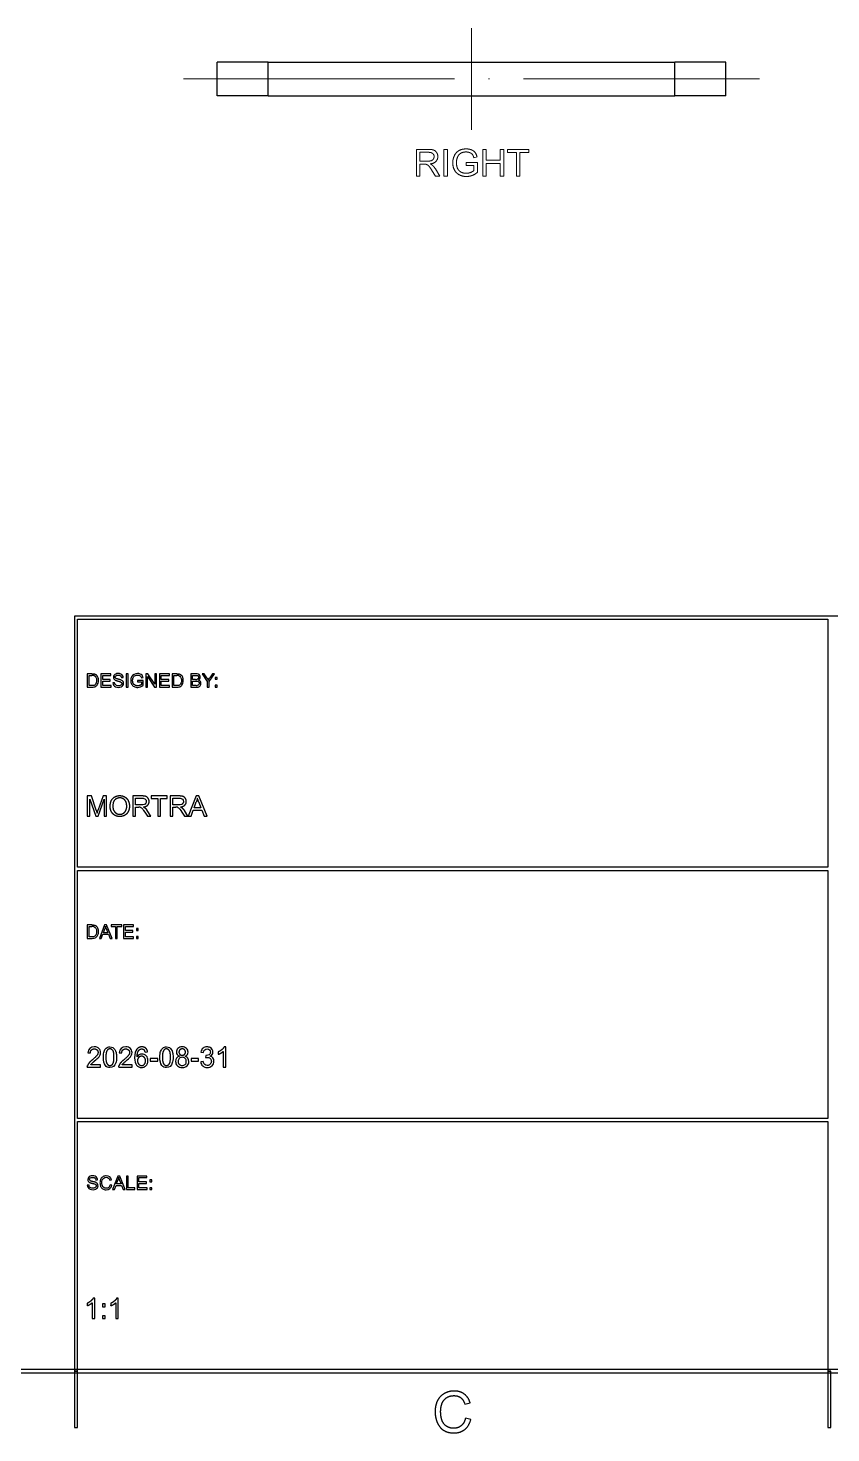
# Model space of a CAD drawing. Header units: millimetres. Extents: x -205 to 205, y -139 to 139.
# Drawn here: x -4.2 to 66.8, y -138.8 to -14.5 of the extents above; entities that cross this region are included whole.
import ezdxf

# ---------------------------------------------------------------- set-up
doc = ezdxf.new("R2010")
doc.units = ezdxf.units.MM
doc.linetypes.add('ACAD_ISO04W100', pattern=[30, 24, -3, 0, -3])
doc.linetypes.add('HIDDEN', pattern=[9.525, 6.35, -3.175])
for name, color, linetype, lineweight in [('center', 7, 'ACAD_ISO04W100', 13), ('dimensions', 7, 'Continuous', 18), ('hidden', 7, 'HIDDEN', 18), ('visible', 7, 'Continuous', 30)]:
    doc.layers.add(name, color=color, linetype=linetype, lineweight=lineweight)

msp = doc.modelspace()

# ---------------------------------------------------------------- linework, layer by layer
at = {"layer": 'center'}
for p, q in [((35, -23.5), (35, -14.5)), ((9.5, -19), (60.5, -19))]:
    msp.add_line(p, q, dxfattribs=at)
at = {"layer": 'dimensions'}
for p, q in [((30.13, -25.23), (30.13, -27.59)), ((31.17, -25.23), (30.13, -25.23)), ((30.44, -26.27), (30.44, -25.49)), ((30.44, -25.49), (31.19, -25.49)), ((32.56, -25.23), (32.56, -27.59)), ((32.87, -25.23), (32.56, -25.23)), ((32.87, -27.59), (32.87, -25.23)), ((35.21, -25.97), (35.49, -25.89)), ((36, -25.23), (36, -27.59)), ((36.31, -25.23), (36, -25.23)), ((36.31, -26.2), (36.31, -25.23)), ((37.54, -25.23), (37.54, -26.2)), ((37.85, -25.23), (37.54, -25.23)), ((37.85, -27.59), (37.85, -25.23)), ((38.19, -25.23), (38.19, -25.51)), ((40.07, -25.23), (38.19, -25.23)), ((38.19, -25.51), (38.97, -25.51)), ((38.97, -25.51), (38.97, -27.59)), ((39.29, -25.51), (40.07, -25.51)), ((39.29, -27.59), (39.29, -25.51)), ((40.07, -25.51), (40.07, -25.23)), ((31.11, -26.27), (30.44, -26.27)), ((30.44, -26.54), (30.8, -26.54)), ((30.44, -27.59), (30.44, -26.54)), ((31.5, -27.1), (31.82, -27.59)), ((32.21, -27.59), (31.8, -26.95)), ((35.53, -26.38), (34.53, -26.39)), ((34.53, -26.39), (34.53, -26.66)), ((34.53, -26.66), (35.22, -26.66)), ((35.22, -26.66), (35.22, -27.1)), ((35.53, -27.26), (35.53, -26.38)), ((37.54, -26.2), (36.31, -26.2)), ((36.31, -26.48), (37.54, -26.48)), ((36.31, -27.59), (36.31, -26.48)), ((37.54, -26.48), (37.54, -27.59)), ((30.13, -27.59), (30.44, -27.59)), ((31.82, -27.59), (32.21, -27.59)), ((32.56, -27.59), (32.87, -27.59)), ((36, -27.59), (36.31, -27.59)), ((37.54, -27.59), (37.85, -27.59)), ((38.97, -27.59), (39.29, -27.59))]:
    msp.add_line(p, q, dxfattribs=at)
for points in [[(31.17, -25.23), (31.49, -25.23), (31.65, -25.29)], [(31.57, -25.6), (31.45, -25.49), (31.19, -25.49)], [(31.45, -26.23), (31.57, -26.18), (31.63, -26.08)], [(31.69, -25.87), (31.69, -25.7), (31.57, -25.6)], [(31.63, -26.08), (31.69, -25.99), (31.69, -25.87)], [(31.65, -25.29), (31.82, -25.36), (31.92, -25.52)], [(32.02, -25.87), (32.02, -26.12), (31.85, -26.3)], [(31.92, -25.52), (32.02, -25.68), (32.02, -25.87)], [(33.34, -26.42), (33.34, -26.08), (33.49, -25.78)], [(33.49, -25.78), (33.63, -25.48), (33.9, -25.33)], [(33.76, -25.93), (33.67, -26.14), (33.67, -26.4)], [(33.9, -25.69), (33.81, -25.8), (33.76, -25.93)], [(33.9, -25.33), (34.17, -25.19), (34.53, -25.19)], [(34.16, -25.52), (34, -25.59), (33.9, -25.69)], [(34.53, -25.46), (34.31, -25.46), (34.16, -25.52)], [(34.53, -25.19), (34.78, -25.19), (34.99, -25.27)], [(34.85, -25.52), (34.71, -25.46), (34.53, -25.46)], [(35.08, -25.68), (35, -25.58), (34.85, -25.52)], [(34.99, -25.27), (35.2, -25.35), (35.31, -25.5)], [(35.21, -25.97), (35.16, -25.79), (35.08, -25.68)], [(35.31, -25.5), (35.43, -25.65), (35.49, -25.89)], [(30.98, -26.55), (30.92, -26.54), (30.8, -26.54)], [(31.12, -26.62), (31.05, -26.57), (30.98, -26.55)], [(31.11, -26.27), (31.33, -26.27), (31.45, -26.23)], [(31.28, -26.77), (31.19, -26.66), (31.12, -26.62)], [(31.5, -27.1), (31.37, -26.89), (31.28, -26.77)], [(31.85, -26.3), (31.69, -26.47), (31.35, -26.52)], [(31.35, -26.52), (31.47, -26.57), (31.54, -26.63)], [(31.54, -26.63), (31.68, -26.76), (31.8, -26.95)], [(33.49, -27.05), (33.34, -26.77), (33.34, -26.42)], [(33.92, -27.48), (33.63, -27.33), (33.49, -27.05)], [(33.67, -26.4), (33.67, -26.72), (33.77, -26.93)], [(33.77, -26.93), (33.88, -27.14), (34.09, -27.25)], [(34.09, -27.25), (34.3, -27.35), (34.53, -27.35)], [(34.53, -27.35), (34.73, -27.35), (34.93, -27.27)], [(34.93, -27.27), (35.12, -27.19), (35.22, -27.1)], [(35.53, -27.26), (35.3, -27.45), (35.05, -27.54)], [(34.55, -27.63), (34.2, -27.63), (33.92, -27.48)], [(35.05, -27.54), (34.81, -27.63), (34.55, -27.63)]]:
    msp.add_open_spline(points, degree=2, dxfattribs=at)
at = {"layer": 'hidden'}
for p, q in [((12.5, -20.5), (12.5, -17.5)), ((17, -17.5), (53, -17.5)), ((17, -20.5), (17, -17.5)), ((17, -20.5), (17, -17.5)), ((17, -17.5), (53, -17.5)), ((17, -17.5), (53, -17.5)), ((53, -20.5), (53, -17.5)), ((53, -20.5), (53, -17.5)), ((57.5, -20.5), (57.5, -17.5)), ((17, -20.5), (53, -20.5)), ((17, -20.5), (53, -20.5)), ((17, -20.5), (53, -20.5))]:
    msp.add_line(p, q, dxfattribs=at)
for points in [[(12.5, -17.5), (12.51, -17.5), (12.53, -17.5), (12.57, -17.5), (12.61, -17.5), (12.68, -17.5), (12.75, -17.5), (12.85, -17.5), (12.95, -17.5), (13.07, -17.5), (13.19, -17.5), (13.34, -17.5), (13.48, -17.5), (13.65, -17.5), (13.82, -17.5), (14.01, -17.5), (14.19, -17.5), (14.4, -17.5), (14.61, -17.5), (14.83, -17.5), (15.05, -17.5), (15.28, -17.5), (15.51, -17.5), (15.76, -17.5), (16, -17.5), (16.49, -17.5), (17, -17.5)], [(12.5, -20.5), (12.51, -20.5), (12.53, -20.5), (12.57, -20.5), (12.61, -20.5), (12.68, -20.5), (12.75, -20.5), (12.85, -20.5), (12.95, -20.5), (13.07, -20.5), (13.19, -20.5), (13.34, -20.5), (13.48, -20.5), (13.65, -20.5), (13.82, -20.5), (14.01, -20.5), (14.19, -20.5), (14.4, -20.5), (14.61, -20.5), (14.83, -20.5), (15.05, -20.5), (15.28, -20.5), (15.51, -20.5), (15.76, -20.5), (16, -20.5), (16.49, -20.5), (17, -20.5)]]:
    msp.add_open_spline(points, degree=2, knots=[0, 0, 0, 0.071429, 0.071429, 0.142857, 0.142857, 0.214286, 0.214286, 0.285714, 0.285714, 0.357143, 0.357143, 0.428571, 0.428571, 0.5, 0.5, 0.571429, 0.571429, 0.642857, 0.642857, 0.714286, 0.714286, 0.785714, 0.785714, 0.857143, 0.857143, 1, 1, 1], dxfattribs=at)
for points in [[(53, -17.5), (53.5, -17.5), (54, -17.5), (54.49, -17.5), (54.95, -17.5), (55.39, -17.5), (55.81, -17.5), (56.18, -17.5), (56.52, -17.5), (56.81, -17.5), (57.05, -17.5), (57.25, -17.5), (57.39, -17.5), (57.47, -17.5), (57.5, -17.5)], [(53, -20.5), (53.5, -20.5), (54, -20.5), (54.49, -20.5), (54.95, -20.5), (55.39, -20.5), (55.81, -20.5), (56.18, -20.5), (56.52, -20.5), (56.81, -20.5), (57.05, -20.5), (57.25, -20.5), (57.39, -20.5), (57.47, -20.5), (57.5, -20.5)]]:
    msp.add_open_spline(points, degree=1, dxfattribs=at)
at = {"layer": 'visible'}
for p, q in [((12.5, -20.5), (12.5, -17.5)), ((17, -17.5), (53, -17.5)), ((17, -20.5), (17, -17.5)), ((53, -20.5), (53, -17.5)), ((57.5, -20.5), (57.5, -17.5)), ((17, -20.5), (53, -20.5)), ((-0.14, -66.53), (-0.14, -133.33)), ((200, -66.53), (-0.14, -66.53)), ((0.14, -88.75), (0.14, -66.81)), ((0.14, -66.81), (66.53, -66.81)), ((66.53, -66.81), (66.53, -88.75)), ((1, -71.63), (1, -72.82)), ((1.41, -71.63), (1, -71.63)), ((1.16, -72.68), (1.16, -71.77)), ((1.16, -71.77), (1.41, -71.77)), ((2.21, -71.63), (2.21, -72.82)), ((3.07, -71.63), (2.21, -71.63)), ((2.36, -71.77), (3.07, -71.77)), ((2.36, -72.13), (2.36, -71.77)), ((3.07, -71.77), (3.07, -71.63)), ((4.02, -71.97), (4.18, -71.96)), ((4.45, -71.63), (4.45, -72.82)), ((4.61, -71.63), (4.45, -71.63)), ((4.61, -72.82), (4.61, -71.63)), ((5.79, -72), (5.94, -71.96)), ((6.18, -71.63), (6.18, -72.82)), ((6.35, -71.63), (6.18, -71.63)), ((6.34, -71.88), (6.96, -72.82)), ((6.34, -72.82), (6.34, -71.88)), ((6.97, -72.56), (6.35, -71.63)), ((6.97, -71.63), (6.97, -72.56)), ((7.12, -71.63), (6.97, -71.63)), ((7.12, -72.82), (7.12, -71.63)), ((7.39, -71.63), (7.39, -72.82)), ((8.26, -71.63), (7.39, -71.63)), ((7.55, -71.77), (8.26, -71.77)), ((7.55, -72.13), (7.55, -71.77)), ((8.26, -71.77), (8.26, -71.63)), ((8.5, -71.63), (8.5, -72.82)), ((8.91, -71.63), (8.5, -71.63)), ((8.66, -72.68), (8.66, -71.77)), ((8.66, -71.77), (8.91, -71.77)), ((10.16, -71.63), (10.16, -72.82)), ((10.61, -71.63), (10.16, -71.63)), ((10.32, -72.13), (10.32, -71.77)), ((10.32, -71.77), (10.56, -71.77)), ((11.16, -71.63), (11.62, -72.31)), ((11.35, -71.63), (11.16, -71.63)), ((11.58, -71.99), (11.35, -71.63)), ((11.77, -72.31), (12.25, -71.63)), ((12.07, -71.63), (11.83, -71.98)), ((12.25, -71.63), (12.07, -71.63)), ((12.32, -71.95), (12.32, -72.12)), ((12.49, -71.95), (12.32, -71.95)), ((12.49, -72.12), (12.49, -71.95)), ((1, -72.82), (1.43, -72.82)), ((1.41, -72.68), (1.16, -72.68)), ((2.21, -72.82), (3.1, -72.82)), ((3.02, -72.13), (2.36, -72.13)), ((2.36, -72.27), (3.02, -72.27)), ((2.36, -72.68), (2.36, -72.27)), ((3.1, -72.68), (2.36, -72.68)), ((3.02, -72.27), (3.02, -72.13)), ((3.1, -72.82), (3.1, -72.68)), ((3.41, -72.42), (3.26, -72.44)), ((4.45, -72.82), (4.61, -72.82)), ((5.45, -72.21), (5.45, -72.35)), ((5.95, -72.21), (5.45, -72.21)), ((5.45, -72.35), (5.8, -72.35)), ((5.8, -72.35), (5.8, -72.57)), ((5.95, -72.65), (5.95, -72.21)), ((6.18, -72.82), (6.34, -72.82)), ((6.96, -72.82), (7.12, -72.82)), ((7.39, -72.82), (8.28, -72.82)), ((8.21, -72.13), (7.55, -72.13)), ((7.55, -72.27), (8.21, -72.27)), ((7.55, -72.68), (7.55, -72.27)), ((8.28, -72.68), (7.55, -72.68)), ((8.21, -72.27), (8.21, -72.13)), ((8.28, -72.82), (8.28, -72.68)), ((8.5, -72.82), (8.93, -72.82)), ((8.91, -72.68), (8.66, -72.68)), ((10.16, -72.82), (10.62, -72.82)), ((10.58, -72.13), (10.32, -72.13)), ((10.32, -72.68), (10.32, -72.27)), ((10.32, -72.27), (10.6, -72.27)), ((10.62, -72.68), (10.32, -72.68)), ((11.62, -72.31), (11.62, -72.82)), ((11.62, -72.82), (11.77, -72.82)), ((11.77, -72.82), (11.77, -72.31)), ((12.32, -72.12), (12.49, -72.12)), ((12.32, -72.65), (12.32, -72.82)), ((12.49, -72.65), (12.32, -72.65)), ((12.32, -72.82), (12.49, -72.82)), ((12.49, -72.82), (12.49, -72.65)), ((1, -82.44), (1, -84.23)), ((1.36, -82.44), (1, -82.44)), ((1.23, -82.71), (1.75, -84.23)), ((1.23, -84.23), (1.23, -82.71)), ((1.78, -83.71), (1.36, -82.44)), ((2.39, -82.44), (1.96, -83.68)), ((1.96, -84.23), (2.48, -82.73)), ((2.71, -82.44), (2.39, -82.44)), ((2.48, -82.73), (2.48, -84.23)), ((2.71, -84.23), (2.71, -82.44)), ((5.04, -82.44), (5.04, -84.23)), ((5.83, -82.44), (5.04, -82.44)), ((5.27, -83.23), (5.27, -82.64)), ((5.27, -82.64), (5.84, -82.64)), ((5.78, -83.23), (5.27, -83.23)), ((6.66, -82.44), (6.66, -82.65)), ((8.08, -82.44), (6.66, -82.44)), ((6.66, -82.65), (7.25, -82.65)), ((7.25, -82.65), (7.25, -84.23)), ((7.49, -82.65), (8.08, -82.65)), ((7.49, -84.23), (7.49, -82.65)), ((8.08, -82.65), (8.08, -82.44)), ((8.33, -82.44), (8.33, -84.23)), ((9.12, -82.44), (8.33, -82.44)), ((8.56, -83.23), (8.56, -82.64)), ((8.56, -82.64), (9.13, -82.64)), ((9.07, -83.23), (8.56, -83.23)), ((10.62, -82.44), (9.93, -84.23)), ((10.45, -83.49), (10.64, -82.97)), ((10.87, -82.44), (10.62, -82.44)), ((11.61, -84.23), (10.87, -82.44)), ((10.87, -83), (11.05, -83.49)), ((1, -84.23), (1.23, -84.23)), ((1.75, -84.23), (1.96, -84.23)), ((2.48, -84.23), (2.71, -84.23)), ((5.04, -84.23), (5.27, -84.23)), ((5.27, -83.43), (5.55, -83.43)), ((5.27, -84.23), (5.27, -83.43)), ((6.08, -83.86), (6.32, -84.23)), ((6.62, -84.23), (6.3, -83.74)), ((6.32, -84.23), (6.62, -84.23)), ((7.25, -84.23), (7.49, -84.23)), ((8.33, -84.23), (8.56, -84.23)), ((8.56, -83.43), (8.84, -83.43)), ((8.56, -84.23), (8.56, -83.43)), ((9.37, -83.86), (9.6, -84.23)), ((9.9, -84.23), (9.59, -83.74)), ((9.6, -84.23), (9.9, -84.23)), ((9.93, -84.23), (10.18, -84.23)), ((10.18, -84.23), (10.38, -83.69)), ((10.38, -83.69), (11.13, -83.69)), ((11.05, -83.49), (10.45, -83.49)), ((11.13, -83.69), (11.34, -84.23)), ((11.34, -84.23), (11.61, -84.23)), ((66.53, -88.75), (0.14, -88.75)), ((0.14, -110.97), (0.14, -89.03)), ((0.14, -89.03), (66.53, -89.03)), ((66.53, -89.03), (66.53, -110.97)), ((1, -93.85), (1, -95.04)), ((1.41, -93.85), (1, -93.85)), ((1.16, -94.9), (1.16, -93.99)), ((1.16, -93.99), (1.41, -93.99)), ((2.53, -93.85), (2.07, -95.04)), ((2.42, -94.55), (2.55, -94.2)), ((2.7, -93.85), (2.53, -93.85)), ((3.19, -95.04), (2.7, -93.85)), ((2.7, -94.22), (2.82, -94.55)), ((3.1, -93.85), (3.1, -93.99)), ((4.05, -93.85), (3.1, -93.85)), ((3.1, -93.99), (3.5, -93.99)), ((3.5, -93.99), (3.5, -95.04)), ((3.65, -93.99), (4.05, -93.99)), ((3.65, -95.04), (3.65, -93.99)), ((4.05, -93.99), (4.05, -93.85)), ((4.21, -93.85), (4.21, -95.04)), ((5.08, -93.85), (4.21, -93.85)), ((4.37, -93.99), (5.08, -93.99)), ((4.37, -94.35), (4.37, -93.99)), ((5.03, -94.35), (4.37, -94.35)), ((5.03, -94.49), (5.03, -94.35)), ((5.08, -93.99), (5.08, -93.85)), ((5.34, -94.18), (5.34, -94.34)), ((5.51, -94.18), (5.34, -94.18)), ((5.34, -94.34), (5.51, -94.34)), ((5.51, -94.34), (5.51, -94.18)), ((1, -95.04), (1.43, -95.04)), ((1.41, -94.9), (1.16, -94.9)), ((2.07, -95.04), (2.24, -95.04)), ((2.24, -95.04), (2.37, -94.68)), ((2.37, -94.68), (2.87, -94.68)), ((2.82, -94.55), (2.42, -94.55)), ((2.87, -94.68), (3.01, -95.04)), ((3.01, -95.04), (3.19, -95.04)), ((3.5, -95.04), (3.65, -95.04)), ((4.21, -95.04), (5.1, -95.04)), ((4.37, -94.49), (5.03, -94.49)), ((4.37, -94.9), (4.37, -94.49)), ((5.1, -94.9), (4.37, -94.9)), ((5.1, -95.04), (5.1, -94.9)), ((5.34, -94.87), (5.34, -95.04)), ((5.51, -94.87), (5.34, -94.87)), ((5.34, -95.04), (5.51, -95.04)), ((5.51, -95.04), (5.51, -94.87)), ((1.04, -105.16), (1.27, -105.18)), ((3.82, -105.16), (4.05, -105.18)), ((6.12, -105.1), (6.34, -105.09)), ((11.06, -105.11), (11.28, -105.14)), ((11.49, -105.4), (11.47, -105.59)), ((12.59, -105.09), (12.59, -105.3)), ((13.03, -105.04), (13.03, -106.44)), ((13.25, -104.64), (13.11, -104.64)), ((13.25, -106.44), (13.25, -104.64)), ((1, -106.44), (2.18, -106.44)), ((2.18, -106.23), (1.31, -106.23)), ((2.18, -106.44), (2.18, -106.23)), ((3.78, -106.44), (4.96, -106.44)), ((4.96, -106.23), (4.09, -106.23)), ((4.96, -106.44), (4.96, -106.23)), ((6.57, -105.68), (6.57, -105.9)), ((7.24, -105.68), (6.57, -105.68)), ((6.57, -105.9), (7.24, -105.9)), ((7.24, -105.9), (7.24, -105.68)), ((10.18, -105.68), (10.18, -105.9)), ((10.85, -105.68), (10.18, -105.68)), ((10.18, -105.9), (10.85, -105.9)), ((10.85, -105.9), (10.85, -105.68)), ((11.26, -105.94), (11.04, -105.97)), ((13.03, -106.44), (13.25, -106.44)), ((66.53, -110.97), (0.14, -110.97)), ((0.14, -133.33), (0.14, -111.25)), ((0.14, -111.25), (66.53, -111.25)), ((66.53, -111.25), (66.53, -133.33)), ((1.76, -116.42), (1.91, -116.41)), ((3, -116.43), (3.15, -116.4)), ((3.7, -116.07), (3.24, -117.26)), ((3.58, -116.77), (3.71, -116.42)), ((3.99, -116.77), (3.58, -116.77)), ((3.87, -116.07), (3.7, -116.07)), ((3.86, -116.44), (3.99, -116.77)), ((4.35, -117.26), (3.87, -116.07)), ((4.47, -116.07), (4.47, -117.26)), ((4.63, -116.07), (4.47, -116.07)), ((4.63, -117.12), (4.63, -116.07)), ((5.41, -116.07), (5.41, -117.26)), ((6.27, -116.07), (5.41, -116.07)), ((5.57, -116.21), (6.27, -116.21)), ((5.57, -116.58), (5.57, -116.21)), ((6.23, -116.58), (5.57, -116.58)), ((5.57, -116.72), (6.23, -116.72)), ((5.57, -117.12), (5.57, -116.72)), ((6.23, -116.72), (6.23, -116.58)), ((6.27, -116.21), (6.27, -116.07)), ((6.54, -116.4), (6.54, -116.57)), ((6.71, -116.4), (6.54, -116.4)), ((6.54, -116.57), (6.71, -116.57)), ((6.71, -116.57), (6.71, -116.4)), ((1.15, -116.87), (1, -116.88)), ((3.17, -116.88), (3.02, -116.84)), ((3.24, -117.26), (3.41, -117.26)), ((3.41, -117.26), (3.54, -116.9)), ((3.54, -116.9), (4.04, -116.9)), ((4.04, -116.9), (4.17, -117.26)), ((4.17, -117.26), (4.35, -117.26)), ((4.47, -117.26), (5.22, -117.26)), ((5.22, -117.12), (4.63, -117.12)), ((5.22, -117.26), (5.22, -117.12)), ((5.41, -117.26), (6.3, -117.26)), ((6.3, -117.12), (5.57, -117.12)), ((6.3, -117.26), (6.3, -117.12)), ((6.54, -117.1), (6.54, -117.26)), ((6.71, -117.1), (6.54, -117.1)), ((6.54, -117.26), (6.71, -117.26)), ((6.71, -117.26), (6.71, -117.1)), ((1, -127.33), (1, -127.54)), ((1.44, -127.28), (1.44, -128.68)), ((1.66, -126.88), (1.52, -126.88)), ((1.66, -128.68), (1.66, -126.88)), ((2.34, -127.38), (2.34, -127.63)), ((2.59, -127.38), (2.34, -127.38)), ((2.34, -127.63), (2.59, -127.63)), ((2.59, -127.63), (2.59, -127.38)), ((3.08, -127.33), (3.08, -127.54)), ((3.52, -127.28), (3.52, -128.68)), ((3.74, -126.88), (3.6, -126.88)), ((3.74, -128.68), (3.74, -126.88)), ((1.44, -128.68), (1.66, -128.68)), ((2.34, -128.43), (2.34, -128.68)), ((2.59, -128.43), (2.34, -128.43)), ((2.34, -128.68), (2.59, -128.68)), ((2.59, -128.68), (2.59, -128.43)), ((3.52, -128.68), (3.74, -128.68)), ((-200.14, -133.47), (200.14, -133.47)), ((199.86, -133.19), (-199.86, -133.19)), ((0.14, -133.33), (-0.14, -133.33)), ((-0.14, -133.33), (-0.14, -138.33)), ((-0.14, -133.33), (0.14, -133.33)), ((0.14, -138.33), (0.14, -133.33)), ((66.81, -133.33), (66.53, -133.33)), ((66.53, -133.33), (66.53, -138.33)), ((66.53, -133.33), (66.81, -133.33)), ((66.81, -138.33), (66.81, -133.33)), ((34.41, -136.25), (34.88, -136.14)), ((34.94, -137.6), (34.47, -137.48)), ((-0.14, -138.33), (0.14, -138.33)), ((66.53, -138.33), (66.81, -138.33))]:
    msp.add_line(p, q, dxfattribs=at)
for points, degree in [([(17, -17.5), (16.5, -17.5), (16, -17.5), (15.51, -17.5), (15.05, -17.5), (14.61, -17.5), (14.19, -17.5), (13.82, -17.5), (13.48, -17.5), (13.19, -17.5), (12.95, -17.5), (12.75, -17.5), (12.61, -17.5), (12.53, -17.5), (12.5, -17.5)], 1), ([(17, -20.5), (16.5, -20.5), (16, -20.5), (15.51, -20.5), (15.05, -20.5), (14.61, -20.5), (14.19, -20.5), (13.82, -20.5), (13.48, -20.5), (13.19, -20.5), (12.95, -20.5), (12.75, -20.5), (12.61, -20.5), (12.53, -20.5), (12.5, -20.5)], 1), ([(1.41, -71.63), (1.55, -71.63), (1.62, -71.64)], 2), ([(1.61, -71.79), (1.55, -71.77), (1.41, -71.77)], 2), ([(1.62, -71.64), (1.73, -71.67), (1.8, -71.73)], 2), ([(8.91, -71.63), (9.05, -71.63), (9.13, -71.64)], 2), ([(9.11, -71.79), (9.05, -71.77), (8.91, -71.77)], 2), ([(9.13, -71.64), (9.23, -71.67), (9.3, -71.73)], 2), ([(11.58, -71.99), (11.65, -72.09), (11.7, -72.19)], 2), ([(11.7, -72.19), (11.76, -72.09), (11.83, -71.98)], 2), ([(10.58, -72.13), (10.68, -72.13), (10.73, -72.11)], 2), ([(10.62, -72.68), (10.69, -72.68), (10.72, -72.67)], 2), ([(10.74, -82.63), (10.71, -82.8), (10.64, -82.97)], 2), ([(10.87, -83), (10.78, -82.77), (10.74, -82.63)], 2), ([(1.78, -83.71), (1.84, -83.88), (1.87, -83.97)], 2), ([(1.87, -83.97), (1.9, -83.87), (1.96, -83.68)], 2), ([(5.68, -83.44), (5.64, -83.43), (5.55, -83.43)], 2), ([(5.96, -83.41), (6.06, -83.46), (6.11, -83.5)], 2), ([(6.11, -83.5), (6.21, -83.6), (6.3, -83.74)], 2), ([(8.97, -83.44), (8.93, -83.43), (8.84, -83.43)], 2), ([(9.25, -83.41), (9.35, -83.46), (9.39, -83.5)], 2), ([(9.39, -83.5), (9.5, -83.6), (9.59, -83.74)], 2), ([(1.41, -93.85), (1.55, -93.85), (1.62, -93.87)], 2), ([(1.61, -94.01), (1.55, -93.99), (1.41, -93.99)], 2), ([(1.62, -93.87), (1.73, -93.89), (1.8, -93.95)], 2), ([(2.61, -93.97), (2.59, -94.09), (2.55, -94.2)], 2), ([(2.7, -94.22), (2.64, -94.07), (2.61, -93.97)], 2), ([(6.12, -105.1), (6.09, -104.97), (6.04, -104.92)], 2), ([(1, -106.44), (1, -106.36), (1.03, -106.29)], 2), ([(3.78, -106.44), (3.78, -106.36), (3.81, -106.29)], 2), ([(3.78, -116.2), (3.75, -116.31), (3.71, -116.42)], 2), ([(3.86, -116.44), (3.81, -116.29), (3.78, -116.2)], 2)]:
    msp.add_open_spline(points, degree=degree, dxfattribs=at)
for points, degree, knots in [([(57.5, -17.5), (57.49, -17.5), (57.47, -17.5), (57.43, -17.5), (57.39, -17.5), (57.32, -17.5), (57.25, -17.5), (57.15, -17.5), (57.05, -17.5), (56.93, -17.5), (56.81, -17.5), (56.66, -17.5), (56.52, -17.5), (56.35, -17.5), (56.18, -17.5), (55.99, -17.5), (55.81, -17.5), (55.6, -17.5), (55.39, -17.5), (55.17, -17.5), (54.95, -17.5), (54.72, -17.5), (54.49, -17.5), (54.24, -17.5), (54, -17.5), (53.51, -17.5), (53, -17.5)], 2, [0, 0, 0, 0.071429, 0.071429, 0.142857, 0.142857, 0.214286, 0.214286, 0.285714, 0.285714, 0.357143, 0.357143, 0.428571, 0.428571, 0.5, 0.5, 0.571429, 0.571429, 0.642857, 0.642857, 0.714286, 0.714286, 0.785714, 0.785714, 0.857143, 0.857143, 1, 1, 1]), ([(57.5, -20.5), (57.49, -20.5), (57.47, -20.5), (57.43, -20.5), (57.39, -20.5), (57.32, -20.5), (57.25, -20.5), (57.15, -20.5), (57.05, -20.5), (56.93, -20.5), (56.81, -20.5), (56.66, -20.5), (56.52, -20.5), (56.35, -20.5), (56.18, -20.5), (55.99, -20.5), (55.81, -20.5), (55.6, -20.5), (55.39, -20.5), (55.17, -20.5), (54.95, -20.5), (54.72, -20.5), (54.49, -20.5), (54.24, -20.5), (54, -20.5), (53.51, -20.5), (53, -20.5)], 2, [0, 0, 0, 0.071429, 0.071429, 0.142857, 0.142857, 0.214286, 0.214286, 0.285714, 0.285714, 0.357143, 0.357143, 0.428571, 0.428571, 0.5, 0.5, 0.571429, 0.571429, 0.642857, 0.642857, 0.714286, 0.714286, 0.785714, 0.785714, 0.857143, 0.857143, 1, 1, 1]), ([(1.61, -71.79), (1.67, -71.81), (1.72, -71.86), (1.76, -71.93), (1.8, -71.99), (1.82, -72.09), (1.82, -72.21), (1.82, -72.39), (1.78, -72.52), (1.7, -72.59), (1.65, -72.65), (1.57, -72.68), (1.41, -72.68)], 3, [0, 0, 0, 0, 1, 1, 1, 2, 2, 2, 3.443478, 3.443478, 3.443478, 4.468557, 4.468557, 4.468557, 4.468557]), ([(1.43, -72.82), (1.57, -72.82), (1.69, -72.79), (1.76, -72.74), (1.84, -72.69), (1.91, -72.6), (1.95, -72.46), (1.98, -72.39), (1.99, -72.31), (1.99, -72.22), (1.99, -72.11), (1.97, -72.01), (1.94, -71.93), (1.91, -71.85), (1.86, -71.78), (1.8, -71.73)], 3, [0, 0, 0, 0, 2, 2, 2, 4, 4, 4, 5, 5, 5, 6.173653, 6.173653, 6.173653, 7.347305, 7.347305, 7.347305, 7.347305]), ([(4.18, -71.96), (4.17, -71.82), (4.1, -71.7), (3.96, -71.65), (3.89, -71.62), (3.82, -71.61), (3.73, -71.61), (3.65, -71.61), (3.57, -71.62), (3.51, -71.65), (3.38, -71.7), (3.31, -71.82), (3.31, -71.93), (3.31, -72.05), (3.36, -72.13), (3.48, -72.19)], 3, [0, 0, 0, 0, 2, 2, 2, 3, 3, 3, 3.907975, 3.907975, 3.907975, 5.723926, 5.723926, 5.723926, 7.376278, 7.376278, 7.376278, 7.376278]), ([(3.51, -72.03), (3.47, -72), (3.46, -71.97), (3.46, -71.92), (3.46, -71.87), (3.48, -71.83), (3.52, -71.8), (3.57, -71.76), (3.64, -71.74), (3.73, -71.74), (3.92, -71.74), (4.01, -71.82), (4.02, -71.97)], 3, [0, 0, 0, 0, 1, 1, 1, 2.151899, 2.151899, 2.151899, 3.303797, 3.303797, 3.303797, 5.515967, 5.515967, 5.515967, 5.515967]), ([(4.01, -72.19), (3.94, -72.16), (3.74, -72.11), (3.55, -72.07), (3.51, -72.03)], 2, [0, 0, 0, 1, 1, 2, 2, 2]), ([(5.94, -71.96), (5.89, -71.8), (5.82, -71.7), (5.68, -71.65), (5.61, -71.62), (5.53, -71.61), (5.45, -71.61), (5.21, -71.61), (5.02, -71.7), (4.92, -71.9), (4.87, -72), (4.85, -72.11), (4.85, -72.23), (4.85, -72.35), (4.87, -72.45), (4.92, -72.55), (4.97, -72.64), (5.04, -72.71), (5.14, -72.76), (5.24, -72.81), (5.34, -72.84), (5.46, -72.84), (5.63, -72.84), (5.8, -72.78), (5.95, -72.65)], 3, [0, 0, 0, 0, 2, 2, 2, 3, 3, 3, 5.754717, 5.754717, 5.754717, 7.132075, 7.132075, 7.132075, 8.522306, 8.522306, 8.522306, 9.912537, 9.912537, 9.912537, 11.302768, 11.302768, 11.302768, 13.36237, 13.36237, 13.36237, 13.36237]), ([(5.8, -72.57), (5.75, -72.62), (5.65, -72.66), (5.55, -72.7), (5.45, -72.7), (5.33, -72.7), (5.23, -72.64), (5.12, -72.59), (5.07, -72.49), (5.01, -72.38), (5.01, -72.22), (5.01, -72.09), (5.06, -71.98)], 2, [0, 0, 0, 1, 1, 2, 2, 3.150794, 3.150794, 4.301587, 4.301587, 5.452381, 5.452381, 6.385933, 6.385933, 6.385933]), ([(5.06, -71.98), (5.08, -71.94), (5.1, -71.9), (5.13, -71.86), (5.2, -71.79), (5.3, -71.74), (5.45, -71.74), (5.57, -71.74), (5.68, -71.79), (5.73, -71.86), (5.75, -71.89), (5.78, -71.94), (5.79, -72)], 3, [0, 0, 0, 0, 1, 1, 1, 3, 3, 3, 4.669173, 4.669173, 4.669173, 5.503759, 5.503759, 5.503759, 5.503759]), ([(9.11, -71.79), (9.17, -71.81), (9.22, -71.86), (9.26, -71.93), (9.3, -71.99), (9.33, -72.09), (9.33, -72.21), (9.33, -72.39), (9.28, -72.52), (9.21, -72.59), (9.15, -72.65), (9.07, -72.68), (8.91, -72.68)], 3, [0, 0, 0, 0, 1, 1, 1, 2, 2, 2, 3.443478, 3.443478, 3.443478, 4.468557, 4.468557, 4.468557, 4.468557]), ([(8.93, -72.82), (9.08, -72.82), (9.19, -72.79), (9.27, -72.74), (9.34, -72.69), (9.41, -72.6), (9.46, -72.46), (9.48, -72.39), (9.49, -72.31), (9.49, -72.22), (9.49, -72.11), (9.47, -72.01), (9.44, -71.93), (9.41, -71.85), (9.36, -71.78), (9.3, -71.73)], 3, [0, 0, 0, 0, 2, 2, 2, 4, 4, 4, 5, 5, 5, 6.173653, 6.173653, 6.173653, 7.347305, 7.347305, 7.347305, 7.347305]), ([(10.56, -71.77), (10.69, -71.77), (10.74, -71.78), (10.79, -71.8), (10.82, -71.85), (10.85, -71.89), (10.85, -71.95), (10.85, -72.08), (10.73, -72.11)], 2, [0, 0, 0, 1, 1, 2, 2, 3, 3, 5.109589, 5.109589, 5.109589]), ([(10.84, -72.18), (10.95, -72.13), (11, -72.03), (11, -71.93), (11, -71.88), (10.99, -71.82), (10.96, -71.77), (10.89, -71.67), (10.79, -71.63), (10.61, -71.63)], 3, [0, 0, 0, 0, 2, 2, 2, 3.074468, 3.074468, 3.074468, 5.223404, 5.223404, 5.223404, 5.223404]), ([(3.26, -72.44), (3.26, -72.59), (3.35, -72.73), (3.5, -72.79), (3.57, -72.82), (3.66, -72.84), (3.77, -72.84), (3.86, -72.84), (3.93, -72.82), (4, -72.79), (4.14, -72.73), (4.21, -72.61), (4.21, -72.48), (4.21, -72.35), (4.15, -72.26), (4.01, -72.19)], 3, [0, 0, 0, 0, 2, 2, 2, 3, 3, 3, 3.788945, 3.788945, 3.788945, 5.366834, 5.366834, 5.366834, 6.95821, 6.95821, 6.95821, 6.95821]), ([(3.92, -72.33), (4.02, -72.36), (4.06, -72.42), (4.06, -72.49), (4.06, -72.57), (4.01, -72.64), (3.92, -72.67), (3.88, -72.69), (3.82, -72.7), (3.76, -72.7), (3.7, -72.7), (3.63, -72.69), (3.58, -72.66), (3.47, -72.61), (3.43, -72.54), (3.41, -72.42)], 3, [0, 0, 0, 0, 2, 2, 2, 3.971014, 3.971014, 3.971014, 4.956522, 4.956522, 4.956522, 6.066327, 6.066327, 6.066327, 8.285938, 8.285938, 8.285938, 8.285938]), ([(3.48, -72.19), (3.54, -72.23), (3.71, -72.27), (3.87, -72.31), (3.92, -72.33)], 2, [0, 0, 0, 1, 1, 2, 2, 2]), ([(10.6, -72.27), (10.75, -72.27), (10.82, -72.29), (10.86, -72.36), (10.89, -72.39), (10.9, -72.43), (10.9, -72.47), (10.9, -72.51), (10.89, -72.54), (10.88, -72.57), (10.84, -72.63), (10.8, -72.66), (10.72, -72.67)], 3, [0, 0, 0, 0, 2, 2, 2, 3, 3, 3, 3.853659, 3.853659, 3.853659, 5.560976, 5.560976, 5.560976, 5.560976]), ([(10.62, -72.82), (10.69, -72.82), (10.76, -72.81), (10.81, -72.8), (10.91, -72.77), (10.98, -72.73), (11.03, -72.63), (11.05, -72.58), (11.06, -72.53), (11.06, -72.47), (11.06, -72.4), (11.04, -72.34), (11, -72.29), (10.97, -72.24), (10.91, -72.21), (10.84, -72.18)], 3, [0, 0, 0, 0, 1, 1, 1, 3, 3, 3, 4, 4, 4, 5.242718, 5.242718, 5.242718, 6.485437, 6.485437, 6.485437, 6.485437]), ([(3.02, -83.36), (3.02, -83.59), (3.12, -83.8), (3.22, -84.02), (3.42, -84.14), (3.62, -84.26), (3.87, -84.26), (4.11, -84.26), (4.31, -84.15), (4.51, -84.04), (4.62, -83.82), (4.73, -83.61), (4.73, -83.34), (4.73, -83.07), (4.62, -82.86), (4.52, -82.64), (4.32, -82.53), (4.12, -82.41), (3.87, -82.41), (3.5, -82.41), (3.26, -82.66), (3.02, -82.91), (3.02, -83.36)], 2, [0, 0, 0, 1, 1, 2, 2, 3, 3, 3.922705, 3.922705, 4.845411, 4.845411, 5.768116, 5.768116, 6.678408, 6.678408, 7.5887, 7.5887, 8.498993, 8.498993, 9.889094, 9.889094, 11.279196, 11.279196, 11.279196]), ([(3.26, -83.36), (3.26, -82.96), (3.44, -82.78), (3.62, -82.61), (3.88, -82.61), (4.05, -82.61), (4.2, -82.7), (4.34, -82.79), (4.41, -82.95), (4.49, -83.12), (4.49, -83.34), (4.49, -83.68), (4.31, -83.87), (4.14, -84.06), (3.87, -84.06), (3.61, -84.06), (3.44, -83.87), (3.26, -83.68), (3.26, -83.36)], 2, [0, 0, 0, 1, 1, 2, 2, 2.703883, 2.703883, 3.407767, 3.407767, 4.11165, 4.11165, 5.224494, 5.224494, 6.337338, 6.337338, 7.429856, 7.429856, 8.522374, 8.522374, 8.522374]), ([(5.84, -82.64), (5.97, -82.64), (6.07, -82.66), (6.13, -82.72), (6.19, -82.77), (6.22, -82.84), (6.22, -82.93), (6.22, -82.99), (6.21, -83.04), (6.18, -83.09), (6.11, -83.19), (6, -83.23), (5.78, -83.23)], 3, [0, 0, 0, 0, 1, 1, 1, 2, 2, 2, 2.682692, 2.682692, 2.682692, 4.048077, 4.048077, 4.048077, 4.048077]), ([(5.96, -83.41), (6.22, -83.38), (6.35, -83.25), (6.47, -83.12), (6.47, -82.93), (6.47, -82.78), (6.39, -82.66), (6.32, -82.54), (6.2, -82.49), (6.07, -82.44), (5.83, -82.44)], 2, [0, 0, 0, 1, 1, 2, 2, 2.775641, 2.775641, 3.551282, 3.551282, 4.326923, 4.326923, 4.326923]), ([(9.13, -82.64), (9.26, -82.64), (9.36, -82.66), (9.42, -82.72), (9.48, -82.77), (9.51, -82.84), (9.51, -82.93), (9.51, -82.99), (9.5, -83.04), (9.46, -83.09), (9.4, -83.19), (9.29, -83.23), (9.07, -83.23)], 3, [0, 0, 0, 0, 1, 1, 1, 2, 2, 2, 2.682692, 2.682692, 2.682692, 4.048077, 4.048077, 4.048077, 4.048077]), ([(9.25, -83.41), (9.51, -83.38), (9.63, -83.25), (9.76, -83.12), (9.76, -82.93), (9.76, -82.78), (9.68, -82.66), (9.61, -82.54), (9.48, -82.49), (9.36, -82.44), (9.12, -82.44)], 2, [0, 0, 0, 1, 1, 2, 2, 2.775641, 2.775641, 3.551282, 3.551282, 4.326923, 4.326923, 4.326923]), ([(5.68, -83.44), (5.72, -83.45), (5.75, -83.47), (5.79, -83.49), (5.86, -83.54), (5.94, -83.64), (6.08, -83.86)], 3, [0, 0, 0, 0, 1, 1, 1, 3, 3, 3, 3]), ([(8.97, -83.44), (9.01, -83.45), (9.04, -83.47), (9.08, -83.49), (9.15, -83.54), (9.23, -83.64), (9.37, -83.86)], 3, [0, 0, 0, 0, 1, 1, 1, 3, 3, 3, 3]), ([(1.61, -94.01), (1.67, -94.04), (1.72, -94.08), (1.76, -94.15), (1.8, -94.21), (1.82, -94.31), (1.82, -94.44), (1.82, -94.62), (1.78, -94.74), (1.7, -94.82), (1.65, -94.87), (1.57, -94.9), (1.41, -94.9)], 3, [0, 0, 0, 0, 1, 1, 1, 2, 2, 2, 3.443478, 3.443478, 3.443478, 4.468557, 4.468557, 4.468557, 4.468557]), ([(1.43, -95.04), (1.57, -95.04), (1.69, -95.01), (1.76, -94.96), (1.84, -94.91), (1.91, -94.82), (1.95, -94.68), (1.98, -94.61), (1.99, -94.53), (1.99, -94.44), (1.99, -94.33), (1.97, -94.24), (1.94, -94.15), (1.91, -94.07), (1.86, -94), (1.8, -93.95)], 3, [0, 0, 0, 0, 2, 2, 2, 4, 4, 4, 5, 5, 5, 6.173653, 6.173653, 6.173653, 7.347305, 7.347305, 7.347305, 7.347305]), ([(1.65, -105.88), (1.81, -105.75), (1.92, -105.64), (1.99, -105.57), (2.06, -105.49), (2.11, -105.42), (2.14, -105.35), (2.17, -105.28), (2.18, -105.21), (2.18, -105.14), (2.18, -105), (2.13, -104.88), (2.03, -104.78), (1.93, -104.69), (1.79, -104.64), (1.62, -104.64), (1.29, -104.64), (1.07, -104.82), (1.04, -105.16)], 3, [0, 0, 0, 0, 1, 1, 1, 2, 2, 2, 3, 3, 3, 4.965909, 4.965909, 4.965909, 6.931818, 6.931818, 6.931818, 10.826368, 10.826368, 10.826368, 10.826368]), ([(1.27, -105.18), (1.27, -105.01), (1.36, -104.92), (1.46, -104.82), (1.62, -104.82), (1.77, -104.82), (1.86, -104.91), (1.95, -105), (1.95, -105.13), (1.95, -105.26), (1.85, -105.4), (1.75, -105.54), (1.46, -105.78)], 2, [0, 0, 0, 1, 1, 2, 2, 2.946154, 2.946154, 3.892308, 3.892308, 4.794249, 4.794249, 5.69619, 5.69619, 5.69619]), ([(2.6, -106.28), (2.69, -106.41), (2.83, -106.47), (3, -106.47), (3.26, -106.47), (3.43, -106.32), (3.52, -106.06), (3.56, -105.93), (3.59, -105.77), (3.59, -105.56), (3.59, -105.38), (3.57, -105.24), (3.55, -105.13), (3.49, -104.92), (3.4, -104.78), (3.25, -104.7), (3.18, -104.66), (3.1, -104.64), (3, -104.64), (2.87, -104.64), (2.76, -104.68), (2.68, -104.75), (2.59, -104.82), (2.53, -104.92), (2.48, -105.04), (2.44, -105.17), (2.42, -105.34), (2.42, -105.56), (2.42, -105.89), (2.48, -106.13), (2.6, -106.28)], 3, [0, 0, 0, 0, 1, 1, 1, 2.518868, 2.518868, 2.518868, 3.278302, 3.278302, 3.278302, 3.919994, 3.919994, 3.919994, 5.203379, 5.203379, 5.203379, 5.845071, 5.845071, 5.845071, 6.715162, 6.715162, 6.715162, 7.585253, 7.585253, 7.585253, 8.455345, 8.455345, 8.455345, 9.837451, 9.837451, 9.837451, 9.837451]), ([(2.76, -104.95), (2.85, -104.82), (3, -104.82), (3.15, -104.82), (3.26, -104.97), (3.36, -105.11), (3.36, -105.56), (3.36, -106), (3.26, -106.14), (3.15, -106.29), (3, -106.29), (2.85, -106.29), (2.75, -106.14), (2.64, -106), (2.64, -105.56), (2.64, -105.11), (2.76, -104.95)], 2, [0, 0, 0, 1, 1, 2.016129, 2.016129, 3.032258, 3.032258, 4.042773, 4.042773, 5.053288, 5.053288, 6.063803, 6.063803, 7.074318, 7.074318, 8.084833, 8.084833, 8.084833]), ([(4.43, -105.88), (4.59, -105.75), (4.7, -105.64), (4.77, -105.57), (4.84, -105.49), (4.89, -105.42), (4.92, -105.35), (4.95, -105.28), (4.96, -105.21), (4.96, -105.14), (4.96, -105), (4.91, -104.88), (4.81, -104.78), (4.71, -104.69), (4.58, -104.64), (4.4, -104.64), (4.07, -104.64), (3.85, -104.82), (3.82, -105.16)], 3, [0, 0, 0, 0, 1, 1, 1, 2, 2, 2, 3, 3, 3, 4.965909, 4.965909, 4.965909, 6.931818, 6.931818, 6.931818, 10.826368, 10.826368, 10.826368, 10.826368]), ([(4.05, -105.18), (4.05, -105.01), (4.14, -104.92), (4.24, -104.82), (4.4, -104.82), (4.55, -104.82), (4.64, -104.91), (4.74, -105), (4.74, -105.13), (4.74, -105.26), (4.63, -105.4), (4.53, -105.54), (4.24, -105.78)], 2, [0, 0, 0, 1, 1, 2, 2, 2.946154, 2.946154, 3.892308, 3.892308, 4.794249, 4.794249, 5.69619, 5.69619, 5.69619]), ([(5.38, -104.85), (5.25, -105), (5.19, -105.25), (5.19, -105.6), (5.19, -105.91), (5.25, -106.13), (5.36, -106.27), (5.48, -106.4), (5.63, -106.47), (5.81, -106.47), (5.92, -106.47), (6.01, -106.44), (6.1, -106.39), (6.18, -106.34), (6.25, -106.27), (6.3, -106.17), (6.35, -106.07), (6.37, -105.97), (6.37, -105.86), (6.37, -105.69), (6.32, -105.55), (6.22, -105.44), (6.11, -105.33), (5.99, -105.28), (5.84, -105.28), (5.68, -105.28), (5.51, -105.35), (5.41, -105.52)], 3, [0, 0, 0, 0, 1, 1, 1, 1.894118, 1.894118, 1.894118, 2.788235, 2.788235, 2.788235, 3.312784, 3.312784, 3.312784, 3.837333, 3.837333, 3.837333, 4.361882, 4.361882, 4.361882, 5.160109, 5.160109, 5.160109, 5.958336, 5.958336, 5.958336, 6.871862, 6.871862, 6.871862, 6.871862]), ([(6.34, -105.09), (6.31, -104.88), (6.18, -104.76), (6.04, -104.64), (5.83, -104.64), (5.55, -104.64), (5.38, -104.85)], 2, [0, 0, 0, 1, 1, 2, 2, 3.34104, 3.34104, 3.34104]), ([(5.41, -105.52), (5.41, -105.25), (5.47, -105.1), (5.53, -104.96), (5.63, -104.88)], 2, [0, 0, 0, 1, 1, 2, 2, 2]), ([(5.44, -105.86), (5.44, -105.68), (5.55, -105.58), (5.65, -105.47), (5.8, -105.47), (5.95, -105.47), (6.05, -105.58), (6.15, -105.68), (6.15, -105.87), (6.15, -106.06), (6.05, -106.18), (5.95, -106.29), (5.81, -106.29), (5.71, -106.29), (5.63, -106.23), (5.54, -106.18), (5.49, -106.08), (5.44, -105.97), (5.44, -105.86)], 2, [0, 0, 0, 1, 1, 2, 2, 3.008197, 3.008197, 4.016393, 4.016393, 5.064387, 5.064387, 6.112381, 6.112381, 6.82943, 6.82943, 7.546478, 7.546478, 8.263527, 8.263527, 8.263527]), ([(5.63, -104.88), (5.71, -104.82), (5.82, -104.82), (5.95, -104.82), (6.04, -104.92)], 2, [0, 0, 0, 1, 1, 2.244186, 2.244186, 2.244186]), ([(7.6, -106.28), (7.7, -106.41), (7.83, -106.47), (8.01, -106.47), (8.27, -106.47), (8.44, -106.32), (8.52, -106.06), (8.57, -105.93), (8.59, -105.77), (8.59, -105.56), (8.59, -105.38), (8.58, -105.24), (8.55, -105.13), (8.49, -104.92), (8.4, -104.78), (8.26, -104.7), (8.19, -104.66), (8.1, -104.64), (8.01, -104.64), (7.88, -104.64), (7.77, -104.68), (7.68, -104.75), (7.6, -104.82), (7.53, -104.92), (7.49, -105.04), (7.44, -105.17), (7.42, -105.34), (7.42, -105.56), (7.42, -105.89), (7.48, -106.13), (7.6, -106.28)], 3, [0, 0, 0, 0, 1, 1, 1, 2.518868, 2.518868, 2.518868, 3.278302, 3.278302, 3.278302, 3.919994, 3.919994, 3.919994, 5.203379, 5.203379, 5.203379, 5.845071, 5.845071, 5.845071, 6.715162, 6.715162, 6.715162, 7.585253, 7.585253, 7.585253, 8.455345, 8.455345, 8.455345, 9.837451, 9.837451, 9.837451, 9.837451]), ([(7.76, -104.95), (7.85, -104.82), (8, -104.82), (8.16, -104.82), (8.26, -104.97), (8.36, -105.11), (8.36, -105.56), (8.36, -106), (8.26, -106.14), (8.16, -106.29), (8.01, -106.29), (7.85, -106.29), (7.75, -106.14), (7.65, -106), (7.65, -105.56), (7.65, -105.11), (7.76, -104.95)], 2, [0, 0, 0, 1, 1, 2.016129, 2.016129, 3.032258, 3.032258, 4.042773, 4.042773, 5.053288, 5.053288, 6.063803, 6.063803, 7.074318, 7.074318, 8.084833, 8.084833, 8.084833]), ([(9.15, -105.47), (8.93, -105.52), (8.81, -105.69), (8.81, -105.92), (8.81, -106.08), (8.86, -106.21), (8.97, -106.31), (9.08, -106.42), (9.22, -106.47), (9.4, -106.47), (9.58, -106.47), (9.72, -106.42), (9.83, -106.31), (9.94, -106.21), (9.99, -106.08), (9.99, -105.93), (9.99, -105.71), (9.87, -105.54), (9.65, -105.47)], 3, [0, 0, 0, 0, 2, 2, 2, 3.342657, 3.342657, 3.342657, 4.685315, 4.685315, 4.685315, 6.027972, 6.027972, 6.027972, 7.370629, 7.370629, 7.370629, 9.313197, 9.313197, 9.313197, 9.313197]), ([(9.65, -105.47), (9.83, -105.4), (9.92, -105.27), (9.92, -105.11), (9.92, -104.98), (9.87, -104.87), (9.77, -104.78), (9.68, -104.69), (9.55, -104.64), (9.4, -104.64), (9.24, -104.64), (9.12, -104.69), (9.02, -104.77), (8.93, -104.86), (8.88, -104.97), (8.88, -105.1), (8.88, -105.27), (8.97, -105.4), (9.15, -105.47)], 3, [0, 0, 0, 0, 2, 2, 2, 3.568627, 3.568627, 3.568627, 5.137255, 5.137255, 5.137255, 6.697712, 6.697712, 6.697712, 8.25817, 8.25817, 8.25817, 10.325776, 10.325776, 10.325776, 10.325776]), ([(9.04, -105.92), (9.04, -105.82), (9.07, -105.73), (9.14, -105.67), (9.21, -105.6), (9.29, -105.56), (9.39, -105.56), (9.5, -105.56), (9.59, -105.6), (9.66, -105.67), (9.73, -105.74), (9.76, -105.82), (9.76, -105.93), (9.76, -106.03), (9.73, -106.12), (9.66, -106.19), (9.59, -106.25), (9.51, -106.29), (9.4, -106.29), (9.33, -106.29), (9.27, -106.27), (9.21, -106.24), (9.1, -106.18), (9.04, -106.04), (9.04, -105.92)], 3, [0, 0, 0, 0, 1, 1, 1, 2, 2, 2, 3.023622, 3.023622, 3.023622, 4.047244, 4.047244, 4.047244, 5.055118, 5.055118, 5.055118, 6.062992, 6.062992, 6.062992, 6.711469, 6.711469, 6.711469, 8.008423, 8.008423, 8.008423, 8.008423]), ([(9.11, -105.1), (9.11, -104.98), (9.19, -104.9), (9.27, -104.82), (9.4, -104.82), (9.52, -104.82), (9.61, -104.9), (9.69, -104.99), (9.69, -105.11), (9.69, -105.22), (9.61, -105.3), (9.53, -105.38), (9.4, -105.38), (9.27, -105.38), (9.19, -105.3), (9.11, -105.22), (9.11, -105.1)], 2, [0, 0, 0, 1, 1, 2, 2, 2.990291, 2.990291, 3.980583, 3.980583, 4.930862, 4.930862, 5.881142, 5.881142, 6.858833, 6.858833, 7.836524, 7.836524, 7.836524]), ([(11.04, -105.97), (11.05, -106.11), (11.11, -106.24), (11.21, -106.33), (11.32, -106.42), (11.45, -106.47), (11.61, -106.47), (11.78, -106.47), (11.92, -106.42), (12.04, -106.31), (12.15, -106.2), (12.21, -106.07), (12.21, -105.91), (12.21, -105.68), (12.08, -105.52), (11.87, -105.47)], 3, [0, 0, 0, 0, 1, 1, 1, 2, 2, 2, 3.108808, 3.108808, 3.108808, 4.217617, 4.217617, 4.217617, 5.857729, 5.857729, 5.857729, 5.857729]), ([(11.87, -105.47), (12.04, -105.4), (12.12, -105.26), (12.12, -105.11), (12.12, -104.95), (12.03, -104.78), (11.87, -104.7), (11.78, -104.66), (11.69, -104.64), (11.6, -104.64), (11.46, -104.64), (11.34, -104.68), (11.24, -104.76), (11.15, -104.84), (11.09, -104.96), (11.06, -105.11)], 3, [0, 0, 0, 0, 2, 2, 2, 4.105263, 4.105263, 4.105263, 5.157895, 5.157895, 5.157895, 6.684211, 6.684211, 6.684211, 8.210526, 8.210526, 8.210526, 8.210526]), ([(11.47, -105.59), (11.53, -105.57), (11.58, -105.57), (11.63, -105.57), (11.73, -105.57), (11.81, -105.6), (11.88, -105.66), (11.94, -105.73), (11.98, -105.81), (11.98, -105.91), (11.98, -106.02), (11.94, -106.11), (11.87, -106.18), (11.8, -106.25), (11.71, -106.29), (11.61, -106.29), (11.43, -106.29), (11.31, -106.19), (11.26, -105.94)], 3, [0, 0, 0, 0, 1, 1, 1, 3.45098, 3.45098, 3.45098, 5.901961, 5.901961, 5.901961, 8.471537, 8.471537, 8.471537, 11.041113, 11.041113, 11.041113, 15.37095, 15.37095, 15.37095, 15.37095]), ([(11.28, -105.14), (11.31, -104.93), (11.43, -104.82), (11.6, -104.82), (11.69, -104.82), (11.76, -104.85), (11.81, -104.9), (11.87, -104.95), (11.89, -105.02), (11.89, -105.1), (11.89, -105.2), (11.86, -105.28), (11.78, -105.33), (11.71, -105.38), (11.62, -105.4), (11.53, -105.4), (11.52, -105.4), (11.51, -105.4), (11.49, -105.4)], 3, [0, 0, 0, 0, 2, 2, 2, 3.009524, 3.009524, 3.009524, 4.019048, 4.019048, 4.019048, 5.293699, 5.293699, 5.293699, 6.56835, 6.56835, 6.56835, 6.690273, 6.690273, 6.690273, 6.690273]), ([(13.11, -104.64), (13.05, -104.76), (12.92, -104.88), (12.78, -105), (12.59, -105.09)], 2, [0, 0, 0, 1, 1, 2, 2, 2]), ([(12.59, -105.3), (12.7, -105.27), (12.83, -105.19), (12.95, -105.11), (13.03, -105.04)], 2, [0, 0, 0, 1, 1, 2, 2, 2]), ([(1.46, -105.78), (1.27, -105.93), (1.17, -106.05), (1.07, -106.16), (1.03, -106.29)], 2, [0, 0, 0, 1, 1, 2, 2, 2]), ([(1.31, -106.23), (1.34, -106.17), (1.4, -106.11), (1.45, -106.05), (1.65, -105.88)], 2, [0, 0, 0, 1, 1, 2, 2, 2]), ([(4.24, -105.78), (4.05, -105.93), (3.95, -106.05), (3.85, -106.16), (3.81, -106.29)], 2, [0, 0, 0, 1, 1, 2, 2, 2]), ([(4.09, -106.23), (4.12, -106.17), (4.18, -106.11), (4.24, -106.05), (4.43, -105.88)], 2, [0, 0, 0, 1, 1, 2, 2, 2]), ([(1, -116.88), (1, -117.04), (1.09, -117.18), (1.24, -117.24), (1.31, -117.27), (1.4, -117.28), (1.51, -117.28), (1.59, -117.28), (1.67, -117.27), (1.74, -117.24), (1.87, -117.18), (1.95, -117.05), (1.95, -116.93), (1.95, -116.8), (1.88, -116.7), (1.75, -116.63)], 3, [0, 0, 0, 0, 2, 2, 2, 3, 3, 3, 3.788945, 3.788945, 3.788945, 5.366834, 5.366834, 5.366834, 6.95821, 6.95821, 6.95821, 6.95821]), ([(1.91, -116.41), (1.91, -116.27), (1.83, -116.15), (1.7, -116.09), (1.63, -116.06), (1.55, -116.05), (1.47, -116.05), (1.39, -116.05), (1.31, -116.06), (1.25, -116.09), (1.12, -116.14), (1.05, -116.26), (1.05, -116.38), (1.05, -116.49), (1.1, -116.58), (1.21, -116.64)], 3, [0, 0, 0, 0, 2, 2, 2, 3, 3, 3, 3.907975, 3.907975, 3.907975, 5.723926, 5.723926, 5.723926, 7.376278, 7.376278, 7.376278, 7.376278]), ([(1.66, -116.77), (1.76, -116.81), (1.8, -116.86), (1.8, -116.94), (1.8, -117.01), (1.75, -117.08), (1.66, -117.12), (1.61, -117.13), (1.56, -117.14), (1.5, -117.14), (1.43, -117.14), (1.37, -117.13), (1.32, -117.11), (1.21, -117.06), (1.16, -116.99), (1.15, -116.87)], 3, [0, 0, 0, 0, 2, 2, 2, 3.971014, 3.971014, 3.971014, 4.956522, 4.956522, 4.956522, 6.066327, 6.066327, 6.066327, 8.285938, 8.285938, 8.285938, 8.285938]), ([(1.24, -116.47), (1.21, -116.45), (1.2, -116.41), (1.2, -116.37), (1.2, -116.32), (1.22, -116.28), (1.26, -116.24), (1.31, -116.21), (1.38, -116.19), (1.47, -116.19), (1.66, -116.19), (1.75, -116.27), (1.76, -116.42)], 3, [0, 0, 0, 0, 1, 1, 1, 2.151899, 2.151899, 2.151899, 3.303797, 3.303797, 3.303797, 5.515967, 5.515967, 5.515967, 5.515967]), ([(1.21, -116.64), (1.28, -116.67), (1.45, -116.71), (1.61, -116.75), (1.66, -116.77)], 2, [0, 0, 0, 1, 1, 2, 2, 2]), ([(1.75, -116.63), (1.67, -116.6), (1.48, -116.56), (1.29, -116.52), (1.24, -116.47)], 2, [0, 0, 0, 1, 1, 2, 2, 2]), ([(3.15, -116.4), (3.09, -116.18), (2.92, -116.05), (2.68, -116.05), (2.58, -116.05), (2.48, -116.07), (2.39, -116.12), (2.31, -116.17), (2.24, -116.24), (2.19, -116.33), (2.14, -116.43), (2.12, -116.53), (2.12, -116.66), (2.12, -116.77), (2.14, -116.88), (2.18, -116.98), (2.22, -117.08), (2.29, -117.15), (2.37, -117.2), (2.45, -117.26), (2.55, -117.28), (2.68, -117.28), (2.93, -117.28), (3.11, -117.14), (3.17, -116.88)], 3, [0, 0, 0, 0, 2, 2, 2, 2.881818, 2.881818, 2.881818, 3.763636, 3.763636, 3.763636, 4.645455, 4.645455, 4.645455, 5.454109, 5.454109, 5.454109, 6.262763, 6.262763, 6.262763, 7.071417, 7.071417, 7.071417, 8.634133, 8.634133, 8.634133, 8.634133]), ([(3.02, -116.84), (2.98, -117.05), (2.84, -117.15), (2.67, -117.15), (2.53, -117.15), (2.38, -117.07), (2.33, -116.92), (2.3, -116.85), (2.28, -116.76), (2.28, -116.66), (2.28, -116.58), (2.3, -116.5), (2.32, -116.43), (2.34, -116.35), (2.39, -116.29), (2.45, -116.25), (2.51, -116.21), (2.59, -116.18), (2.68, -116.18), (2.84, -116.19), (2.94, -116.26), (3, -116.43)], 3, [0, 0, 0, 0, 2, 2, 2, 3.644172, 3.644172, 3.644172, 4.466258, 4.466258, 4.466258, 5.103704, 5.103704, 5.103704, 5.74115, 5.74115, 5.74115, 6.378597, 6.378597, 6.378597, 7.487527, 7.487527, 7.487527, 7.487527]), ([(1.52, -126.88), (1.46, -127), (1.32, -127.12), (1.18, -127.24), (1, -127.33)], 2, [0, 0, 0, 1, 1, 2, 2, 2]), ([(1, -127.54), (1.1, -127.5), (1.23, -127.43), (1.36, -127.35), (1.44, -127.28)], 2, [0, 0, 0, 1, 1, 2, 2, 2]), ([(3.6, -126.88), (3.55, -127), (3.41, -127.12), (3.27, -127.24), (3.08, -127.33)], 2, [0, 0, 0, 1, 1, 2, 2, 2]), ([(3.08, -127.54), (3.19, -127.5), (3.32, -127.43), (3.45, -127.35), (3.52, -127.28)], 2, [0, 0, 0, 1, 1, 2, 2, 2]), ([(34.88, -136.14), (34.74, -135.64), (34.37, -135.37), (34, -135.09), (33.47, -135.09), (32.99, -135.09), (32.6, -135.31), (32.2, -135.53), (31.99, -135.94), (31.78, -136.36), (31.78, -136.92), (31.78, -137.43), (31.97, -137.88), (32.16, -138.32), (32.52, -138.56), (32.88, -138.8), (33.46, -138.8), (34.02, -138.8), (34.41, -138.49), (34.79, -138.18), (34.94, -137.6)], 2, [0, 0, 0, 1, 1, 2, 2, 2.881818, 2.881818, 3.763636, 3.763636, 4.645455, 4.645455, 5.454109, 5.454109, 6.262763, 6.262763, 7.071417, 7.071417, 7.852775, 7.852775, 8.634133, 8.634133, 8.634133]), ([(34.47, -137.48), (34.37, -137.93), (34.09, -138.16), (33.82, -138.39), (33.42, -138.39), (33.09, -138.39), (32.81, -138.22), (32.53, -138.05), (32.4, -137.71), (32.27, -137.37), (32.27, -136.92), (32.27, -136.56), (32.38, -136.23), (32.49, -135.9), (32.77, -135.7), (33.04, -135.5), (33.46, -135.5), (33.82, -135.5), (34.05, -135.68), (34.29, -135.86), (34.41, -136.25)], 2, [0, 0, 0, 1, 1, 2, 2, 2.822086, 2.822086, 3.644172, 3.644172, 4.466258, 4.466258, 5.103704, 5.103704, 5.74115, 5.74115, 6.378597, 6.378597, 6.933062, 6.933062, 7.487527, 7.487527, 7.487527])]:
    msp.add_open_spline(points, degree=degree, knots=knots, dxfattribs=at)

doc.saveas('drawing.dxf')
